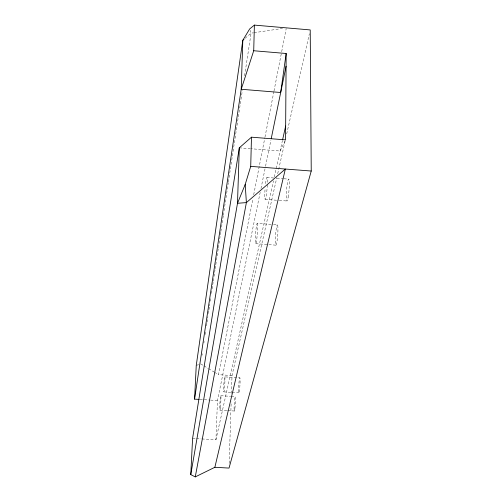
<?xml version="1.0" encoding="UTF-8"?>
<svg xmlns="http://www.w3.org/2000/svg" width="502" height="502" viewBox="0 0 502 502"><rect width="100%" height="100%" fill="white"/><g stroke="black" fill="none" stroke-linecap="round" stroke-linejoin="round"><path stroke-width="0.38" stroke-dasharray="2.51 1.88" d="M229.176 463.415L231.171 401.976M231.447 393.424L232.024 375.534L276.834 177.495M201.929 438.955L215.942 439.765L217.473 400.521L260.193 192.354M201.999 355.347L202.237 353.797M203.887 342.954L204.126 341.404M205.186 334.432L205.657 331.339M206.485 325.917L206.956 322.817M207.075 322.046L207.546 318.946M207.665 318.168L207.897 316.624M208.374 313.524L208.845 310.424M208.964 309.652L209.434 306.553M209.554 305.781L209.786 304.231M210.256 301.131L210.733 298.031M211.436 293.388L212.026 289.516M212.145 288.738L212.622 285.638M212.735 284.866L213.212 281.766M213.325 280.994L213.915 277.123M214.034 276.345L214.505 273.251M214.624 272.473L215.094 269.379M215.214 268.601L215.684 265.502M215.804 264.73L216.393 260.858M216.513 260.08L218.282 248.465M218.401 247.693L220.761 232.2M220.88 231.428L223.239 215.935M223.359 215.163L228.31 182.634M228.429 181.856L242.353 90.467M244.593 75.752L251.088 33.157L250.14 30.346M232.024 375.534L218.483 374.687L252.945 198.585M253.692 194.738L264.83 137.83M264.981 137.065L273.86 91.69M274.01 90.918L281.528 52.472M281.678 51.7L286.196 28.633M260.984 188.514L265.395 167.009M265.552 166.237L270.917 140.121M215.942 439.765L273.483 180.802M274.33 176.986L282.463 140.409M277.7 173.673L285.142 140.798M286.698 133.915L309.364 33.747M285.224 140.566L280.103 151.014L250.849 148.73M245.171 38.259L251.088 33.157L253.384 32.812M196.257 365.425L198.798 364.534M254.15 32.693L282.513 28.438M192.586 438.409L195.698 438.591M196.477 438.635L201.151 438.905M219.951 410.153L226.797 410.567M227.557 410.611L234.403 411.019M223.892 391.905L231.435 392.369M232.188 392.413L238.977 392.834M220.742 395.714L230.594 396.316M231.353 396.36L235.143 396.593M199.909 399.454L209.836 400.056M210.602 400.1L217.473 400.521M224.827 376.87A7.586 0.477 -86.4 0 1 224.4 388.95A7.586 0.477 -86.4 0 1 223.685 387.343A7.586 0.477 -86.4 0 1 224.827 376.87L239.887 377.811A7.58 0.584 -86.5 0 1 239.548 389.885A7.58 0.584 -86.5 0 1 238.638 388.266A7.58 0.584 -86.5 0 1 239.887 377.811M255.687 243.708L268.093 244.593M268.865 244.65L275.843 245.152M257.231 223.396A10.191 0.853 -85.8 0 1 256.811 238.883A10.191 0.853 -85.8 0 1 255.361 238.394A10.191 0.853 -85.8 0 1 257.231 223.396L272.768 224.532M273.546 224.589L277.43 224.871A10.178 1.054 -85.7 0 1 277.154 240.345A10.178 1.054 -85.7 0 1 275.36 239.83A10.178 1.054 -85.7 0 1 277.43 224.871M265.294 199.388L278.472 200.367M279.244 200.423L286.993 201.007M266.869 177.463L273.847 177.997M276.947 178.235L283.153 178.706M283.925 178.762L288.581 179.12M239.303 147.826L250.084 148.667M200.7 363.868L203.335 365.469M203.994 365.87L207.947 368.273M208.606 368.675L213.877 371.882M214.536 372.283L218.483 374.687M265.577 183.588A11.013 0.985 -85.5 0 1 266.97 177.444A11.013 0.985 -85.5 0 1 267.334 184.221M267.302 184.893A11.013 0.985 -85.5 0 1 265.451 199.194A11.013 0.985 -85.5 0 1 265.05 189.11M220.416 407.411A7.279 0.433 -86.5 0 0 220.855 395.733A7.279 0.433 -86.5 0 0 219.782 405.641A7.279 0.433 -86.5 0 0 220.416 407.411M288.154 197.236A11 1.217 -85.4 0 0 288.888 179.289A11 1.217 -85.4 0 0 286.36 193.64A11 1.217 -85.4 0 0 288.154 197.236M234.93 408.283A7.273 0.533 -86.6 0 0 235.281 396.618A7.273 0.533 -86.6 0 0 234.114 406.507A7.273 0.533 -86.6 0 0 234.93 408.283"/><path stroke-width="0.75" d="M194.563 399.128L241.211 89.262L253.717 50.746L286.165 53.494L285.563 139.87L251.477 137.184L239.303 147.826L192.586 438.409L190.766 474.603L195.265 476.9L214.862 467.287L229.025 468.084L311.234 171.025L310.223 29.925L254.382 25.1L249.67 28.94L242.805 40.298L196.257 365.425L194.563 399.128L199.143 399.404M190.766 474.603L237.502 203.279L245.208 184.435L250.718 166.375L251.477 137.184M253.717 50.746L254.382 25.1M239.303 147.826L237.502 203.279L246.382 202.601L285.356 169.036L214.862 467.287M286.165 53.494L280.687 92.5L241.211 89.262L242.805 40.298L243.985 39.275M195.265 476.9L246.382 202.601L245.208 184.435M271.231 138.59L286.077 66.239M282.632 139.65L285.657 126.015M250.718 166.375L311.234 171.025"/></g></svg>
